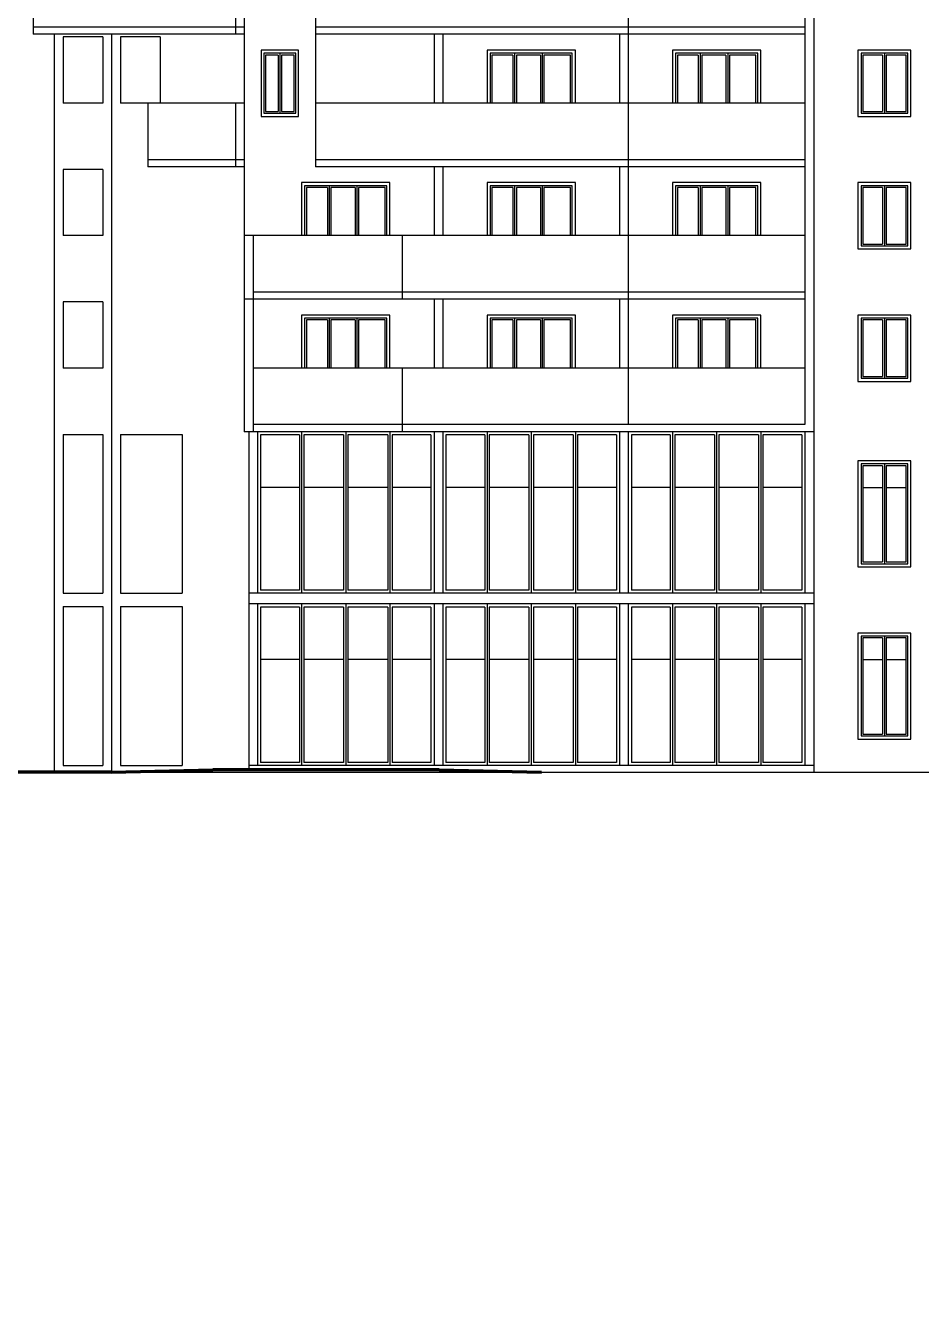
# Model space of a CAD drawing. Header units: inches. Extents: x -634 to 3638, y -6930911 to 5552.
# Drawn here: x 2181.28 to 2201.03, y 3461.72 to 3489.74 of the extents above; entities that cross this region are included whole.
import ezdxf

# ---------------------------------------------------------------- set-up
doc = ezdxf.new("R2010")
doc.units = ezdxf.units.IN
doc.header["$MEASUREMENT"] = 0
doc.linetypes.add('Dashed', pattern=[1128.888893, 564.444447, -564.444447])
for name, color, linetype, lineweight in [('ELEV', 134, 'Continuous', 18), ('WALLS', 7, 'Continuous', 70), ('фасады', 7, 'Continuous', 30), ('фасады2', 7, 'Continuous', 25)]:
    doc.layers.add(name, color=color, linetype=linetype, lineweight=lineweight)
doc.layers.add('развертка', color=7, linetype='Continuous')

msp = doc.modelspace()

# ---------------------------------------------------------------- hatches: boundary and pattern name
at = {"layer": 'ELEV', "linetype": 'Continuous'}
h = msp.add_hatch(dxfattribs=at)
h.set_pattern_fill('ANSI31', color=256, scale=0.01044, style=0)
h.set_pattern_definition([(45, (1262.311104, 3366.587935), (-0.02343928418428, 0.02343928418428), [])])
edge = h.paths.add_edge_path()
edge.add_ellipse((1445.78234, 3471.96182), major_axis=(0, 6932302.83262), ratio=0.00000001506, start_angle=89.999976115149, end_angle=270.000023884851)
edge.add_line((1445.67794, 3474.85168), (1445.67794, 3528.48347))
edge.add_line((1445.67794, 3528.48347), (1445.88675, 3528.48347))
edge.add_line((1445.88675, 3528.48347), (1445.88675, 3474.85168))

# ---------------------------------------------------------------- linework, layer by layer
at = {"layer": 'WALLS', "color": 7, "ltscale": 100}
for points in [[(2183.17824, 3473.27998), (2175.00087, 3473.27998)], [(2183.17824, 3473.27998), (2185.40471, 3473.32865)], [(2190.39605, 3473.32865), (2185.40471, 3473.32865)], [(2190.39605, 3473.32865), (2192.65374, 3473.27998)]]:
    msp.add_lwpolyline(points, dxfattribs=at)
at = {"layer": 'развертка'}
msp.add_line((2028.18312, 3473.27998), (2344.58568, 3473.27998), dxfattribs=at)
at = {"layer": 'фасады', "color": 7, "linetype": 'Dashed', "ltscale": 100}
for points in [[(2186.09899, 3492.46287), (2186.09899, 3489.5431)], [(2187.67274, 3492.46287), (2187.67274, 3489.5431)], [(2194.56632, 3492.46287), (2194.56632, 3489.5431)], [(2198.45934, 3492.46287), (2198.45934, 3489.5431)], [(2198.65399, 3492.46287), (2198.65399, 3489.5431)], [(2181.44585, 3490.94459), (2181.44585, 3489.5431)], [(2185.90433, 3490.94459), (2185.90433, 3489.5431)], [(2186.09899, 3489.69882), (2181.44585, 3489.69882)], [(2198.45934, 3489.69882), (2187.67274, 3489.69882)], [(2186.09899, 3489.5431), (2181.44585, 3489.5431)], [(2181.91301, 3489.5431), (2181.91301, 3486.62333)], [(2182.10766, 3489.4847), (2182.10766, 3488.02482)], [(2182.98359, 3489.4847), (2182.10766, 3489.4847)], [(2182.98359, 3489.4847), (2182.98359, 3488.02482)], [(2183.17824, 3489.5431), (2183.17824, 3486.62333)], [(2183.37289, 3489.4847), (2183.37289, 3488.02482)], [(2184.24882, 3489.4847), (2183.37289, 3489.4847)], [(2184.24882, 3489.4847), (2184.24882, 3488.02482)], [(2186.09899, 3489.5431), (2186.09899, 3486.62333)], [(2187.67274, 3489.5431), (2187.67274, 3486.62333)], [(2198.45934, 3489.5431), (2187.67274, 3489.5431)], [(2190.28399, 3489.5431), (2190.28399, 3488.02482)], [(2190.47864, 3489.5431), (2190.47864, 3488.02482)], [(2194.37167, 3489.5431), (2194.37167, 3488.02482)], [(2194.56632, 3489.5431), (2194.56632, 3486.62333)], [(2198.45934, 3489.5431), (2198.45934, 3486.62333)], [(2198.65399, 3489.5431), (2198.65399, 3486.62333)], [(2182.98359, 3488.02482), (2182.10766, 3488.02482)], [(2184.24882, 3488.02482), (2183.37289, 3488.02482)], [(2183.97631, 3488.02482), (2183.97631, 3486.62333)], [(2186.09899, 3488.02482), (2183.97631, 3488.02482)], [(2185.90433, 3488.02482), (2185.90433, 3486.62333)], [(2198.45934, 3488.02482), (2187.67274, 3488.02482)], [(2181.91301, 3486.62333), (2181.91301, 3483.70356)], [(2182.10766, 3486.56493), (2182.10766, 3485.10505)], [(2182.98359, 3486.56493), (2182.10766, 3486.56493)], [(2182.98359, 3486.56493), (2182.10766, 3486.56493)], [(2182.98359, 3486.56493), (2182.98359, 3485.10505)], [(2183.17824, 3486.62333), (2183.17824, 3483.70356)], [(2186.09899, 3486.77905), (2183.97631, 3486.77905)], [(2186.09899, 3486.62333), (2183.97631, 3486.62333)], [(2186.09899, 3486.62333), (2186.09899, 3483.70356)], [(2198.45934, 3486.77905), (2187.67274, 3486.77905)], [(2198.45934, 3486.62333), (2187.67274, 3486.62333)], [(2190.28399, 3486.62333), (2190.28399, 3485.10505)], [(2190.47864, 3486.62333), (2190.47864, 3485.10505)], [(2194.37167, 3486.62333), (2194.37167, 3485.10505)], [(2194.56632, 3486.62333), (2194.56632, 3483.70356)], [(2198.45934, 3486.62333), (2198.45934, 3483.70356)], [(2198.65399, 3486.62333), (2198.65399, 3483.70356)], [(2182.98359, 3485.10505), (2182.10766, 3485.10505)], [(2198.45934, 3485.10505), (2186.09899, 3485.10505)], [(2186.29364, 3485.10505), (2186.29364, 3483.70356)], [(2189.58003, 3485.10505), (2189.58003, 3483.70356)], [(2198.45934, 3483.85928), (2186.29364, 3483.85928)], [(2181.91301, 3483.70356), (2181.91301, 3480.78379)], [(2182.10766, 3483.64516), (2182.10766, 3482.18528)], [(2182.98359, 3483.64516), (2182.10766, 3483.64516)], [(2182.98359, 3483.64516), (2182.98359, 3482.18528)], [(2183.17824, 3483.70356), (2183.17824, 3480.78379)], [(2186.09899, 3483.70356), (2186.09899, 3480.78379)], [(2198.45934, 3483.70356), (2186.09899, 3483.70356)], [(2186.29364, 3483.70356), (2186.29364, 3480.78379)], [(2190.28399, 3483.70356), (2190.28399, 3482.18528)], [(2190.47864, 3483.70356), (2190.47864, 3482.18528)], [(2194.37167, 3483.70356), (2194.37167, 3482.18528)], [(2194.56632, 3483.70356), (2194.56632, 3480.93951)], [(2198.45934, 3483.70356), (2198.45934, 3480.93951)], [(2198.65399, 3483.70356), (2198.65399, 3480.78379)], [(2182.98359, 3482.18528), (2182.10766, 3482.18528)], [(2198.45934, 3482.18528), (2186.29364, 3482.18528)], [(2189.58003, 3482.18528), (2189.58003, 3480.78379)], [(2198.45934, 3480.93951), (2186.29364, 3480.93951)], [(2181.91301, 3480.78379), (2181.91301, 3476.98809)], [(2182.10766, 3480.72539), (2182.10766, 3477.22167)], [(2182.10766, 3480.72539), (2182.98359, 3480.72539)], [(2182.98359, 3480.72539), (2182.98359, 3477.22167)], [(2183.17824, 3480.78379), (2183.17824, 3476.98809)], [(2183.37289, 3480.72539), (2183.37289, 3477.22167)], [(2183.37289, 3480.72539), (2184.73545, 3480.72539)], [(2184.73545, 3480.72539), (2184.73545, 3477.22167)], [(2198.65399, 3480.78379), (2186.09899, 3480.78379)], [(2198.65399, 3480.78379), (2186.20535, 3480.78379)], [(2186.20535, 3480.78379), (2186.20535, 3476.98809)], [(2198.65399, 3480.78379), (2198.65399, 3476.98809)], [(2182.10766, 3477.22167), (2182.98359, 3477.22167)], [(2183.37289, 3477.22167), (2184.73545, 3477.22167)], [(2181.91301, 3476.98809), (2181.91301, 3473.27998)], [(2182.10766, 3476.92969), (2182.10766, 3473.42597)], [(2182.10766, 3476.92969), (2182.98359, 3476.92969)], [(2182.98359, 3476.92969), (2182.98359, 3473.42597)], [(2183.17824, 3476.98809), (2183.17824, 3473.27998)], [(2183.37289, 3476.92969), (2183.37289, 3473.42597)], [(2183.37289, 3476.92969), (2184.73545, 3476.92969)], [(2184.73545, 3476.92969), (2184.73545, 3473.42597)], [(2186.20535, 3476.98809), (2186.20535, 3473.32865)], [(2198.65399, 3476.98809), (2198.65399, 3473.27998)], [(2182.10766, 3473.42597), (2182.98359, 3473.42597)], [(2183.37289, 3473.42597), (2184.73545, 3473.42597)]]:
    msp.add_lwpolyline(points, dxfattribs=at)
at = {"layer": 'фасады', "ltscale": 100}
msp.add_lwpolyline([(2181.91301, 3476.35547), (2181.91301, 3473.27998)], dxfattribs=at)
at = {"layer": 'фасады2', "color": 7, "ltscale": 100}
for p, q in [((2186.53062, 3489.1246), (2186.53062, 3487.80097)), ((2187.2411, 3489.1246), (2186.53062, 3489.1246)), ((2186.56955, 3489.08567), (2186.56955, 3487.8399)), ((2186.84693, 3489.08567), (2186.56955, 3489.08567)), ((2187.20217, 3489.08567), (2186.92479, 3489.08567)), ((2187.20217, 3487.8399), (2187.20217, 3489.08567)), ((2187.2411, 3487.80097), (2187.2411, 3489.1246)), ((2186.53062, 3487.80097), (2187.2411, 3487.80097)), ((2186.56955, 3487.8399), (2186.84693, 3487.8399)), ((2186.92479, 3487.8399), (2187.20217, 3487.8399))]:
    msp.add_line(p, q, dxfattribs=at)
for points in [[(2187.2995, 3489.19273), (2186.47223, 3489.19273), (2186.47223, 3487.73284), (2187.2995, 3487.73284)], [(2200.79516, 3489.19273), (2199.62725, 3489.19273), (2199.62725, 3487.73284), (2200.79516, 3487.73284)], [(2200.72703, 3489.1246), (2199.69538, 3489.1246), (2199.69538, 3487.80097), (2200.72703, 3487.80097)], [(2200.79516, 3486.27296), (2199.62725, 3486.27296), (2199.62725, 3484.81307), (2200.79516, 3484.81307)], [(2200.72703, 3486.20483), (2199.69538, 3486.20483), (2199.69538, 3484.8812), (2200.72703, 3484.8812)], [(2200.79516, 3483.35319), (2199.62725, 3483.35319), (2199.62725, 3481.8933), (2200.79516, 3481.8933)], [(2200.72703, 3483.28506), (2199.69538, 3483.28506), (2199.69538, 3481.96143), (2200.72703, 3481.96143)], [(2200.79516, 3480.14144), (2199.62725, 3480.14144), (2199.62725, 3477.80563), (2200.79516, 3477.80563)], [(2200.72703, 3480.07331), (2199.69538, 3480.07331), (2199.69538, 3477.87375), (2200.72703, 3477.87375)], [(2200.79516, 3476.34574), (2199.62725, 3476.34574), (2199.62725, 3474.00993), (2200.79516, 3474.00993)], [(2200.72703, 3476.27761), (2199.69538, 3476.27761), (2199.69538, 3474.07805), (2200.72703, 3474.07805)]]:
    msp.add_lwpolyline(points, close=True, dxfattribs=at)
for points in [[(2186.84693, 3489.08567), (2186.84693, 3487.8399)], [(2186.88586, 3489.1246), (2186.88586, 3487.80097)], [(2186.92479, 3489.08567), (2186.92479, 3487.8399)], [(2186.92479, 3489.08567), (2186.92479, 3487.8399)], [(2200.17227, 3489.08567), (2199.73431, 3489.08567), (2199.73431, 3487.8399), (2200.17227, 3487.8399)], [(2200.17227, 3489.08567), (2200.17227, 3487.8399)], [(2200.2112, 3489.1246), (2200.2112, 3487.80097)], [(2200.25013, 3489.08567), (2200.25013, 3487.8399)], [(2200.25013, 3487.8399), (2200.6881, 3487.8399), (2200.6881, 3489.08567), (2200.25013, 3489.08567)], [(2200.17227, 3486.1659), (2199.73431, 3486.1659), (2199.73431, 3484.92013), (2200.17227, 3484.92013)], [(2200.17227, 3486.1659), (2200.17227, 3484.92013)], [(2200.2112, 3486.20483), (2200.2112, 3484.8812)], [(2200.25013, 3486.1659), (2200.25013, 3484.92013)], [(2200.25013, 3484.92013), (2200.6881, 3484.92013), (2200.6881, 3486.1659), (2200.25013, 3486.1659)], [(2200.17227, 3483.24613), (2199.73431, 3483.24613), (2199.73431, 3482.00036), (2200.17227, 3482.00036)], [(2200.17227, 3483.24613), (2200.17227, 3482.00036)], [(2200.2112, 3483.28506), (2200.2112, 3481.96143)], [(2200.25013, 3483.24613), (2200.25013, 3482.00036)], [(2200.25013, 3482.00036), (2200.6881, 3482.00036), (2200.6881, 3483.24613), (2200.25013, 3483.24613)], [(2200.2112, 3480.07331), (2200.2112, 3477.87375)], [(2200.17227, 3480.03438), (2199.73431, 3480.03438), (2199.73431, 3477.91268), (2200.17227, 3477.91268)], [(2200.17227, 3480.03438), (2200.17227, 3477.91268)], [(2200.25013, 3480.03438), (2200.25013, 3477.91268)], [(2200.25013, 3477.91268), (2200.6881, 3477.91268), (2200.6881, 3480.03438), (2200.25013, 3480.03438)], [(2200.17227, 3476.23868), (2199.73431, 3476.23868), (2199.73431, 3474.11698), (2200.17227, 3474.11698)], [(2200.17227, 3476.23868), (2200.17227, 3474.11698)], [(2200.2112, 3476.27761), (2200.2112, 3474.07805)], [(2200.25013, 3476.23868), (2200.25013, 3474.11698)], [(2200.25013, 3474.11698), (2200.6881, 3474.11698), (2200.6881, 3476.23868), (2200.25013, 3476.23868)]]:
    msp.add_lwpolyline(points, dxfattribs=at)
at = {"layer": 'фасады2', "color": 7, "linetype": 'Dashed', "ltscale": 100}
for points in [[(2193.39841, 3488.02482), (2193.39841, 3489.19273), (2191.4519, 3489.19273), (2191.4519, 3488.02482)], [(2193.33028, 3488.02482), (2193.33028, 3489.1246), (2191.52002, 3489.1246), (2191.52002, 3488.02482)], [(2192.02125, 3489.08567), (2191.55895, 3489.08567), (2191.55895, 3488.02482)], [(2192.02125, 3489.08567), (2192.02125, 3488.02482)], [(2192.06018, 3489.1246), (2192.06018, 3488.02482)], [(2192.09911, 3489.08567), (2192.09911, 3488.02482)], [(2192.62954, 3489.08567), (2192.09911, 3489.08567)], [(2192.62954, 3489.08567), (2192.62954, 3488.02482)], [(2192.66847, 3489.1246), (2192.66847, 3488.02482)], [(2193.29135, 3488.02482), (2193.29135, 3489.08567), (2192.7074, 3489.08567)], [(2192.7074, 3489.08567), (2192.7074, 3488.02482)], [(2197.48609, 3488.02482), (2197.48609, 3489.19273), (2195.53957, 3489.19273), (2195.53957, 3488.02482)], [(2197.41796, 3488.02482), (2197.41796, 3489.1246), (2195.6077, 3489.1246), (2195.6077, 3488.02482)], [(2196.10893, 3489.08567), (2195.64663, 3489.08567), (2195.64663, 3488.02482)], [(2196.10893, 3489.08567), (2196.10893, 3488.02482)], [(2196.14786, 3489.1246), (2196.14786, 3488.02482)], [(2196.18679, 3489.08567), (2196.18679, 3488.02482)], [(2196.71721, 3489.08567), (2196.18679, 3489.08567)], [(2196.71721, 3489.08567), (2196.71721, 3488.02482)], [(2196.75614, 3489.1246), (2196.75614, 3488.02482)], [(2197.37903, 3488.02482), (2197.37903, 3489.08567), (2196.79507, 3489.08567)], [(2196.79507, 3489.08567), (2196.79507, 3488.02482)], [(2189.31073, 3485.10505), (2189.31073, 3486.27296), (2187.36422, 3486.27296), (2187.36422, 3485.10505)], [(2193.39841, 3485.10505), (2193.39841, 3486.27296), (2191.4519, 3486.27296), (2191.4519, 3485.10505)], [(2197.48609, 3485.10505), (2197.48609, 3486.27296), (2195.53957, 3486.27296), (2195.53957, 3485.10505)], [(2189.2426, 3485.10505), (2189.2426, 3486.20483), (2187.43235, 3486.20483), (2187.43235, 3485.10505)], [(2187.93357, 3486.1659), (2187.47128, 3486.1659), (2187.47128, 3485.10505)], [(2187.93357, 3486.1659), (2187.93357, 3485.10505)], [(2187.9725, 3486.20483), (2187.9725, 3485.10505)], [(2188.01143, 3486.1659), (2188.01143, 3485.10505)], [(2188.54186, 3486.1659), (2188.01143, 3486.1659)], [(2188.54186, 3486.1659), (2188.54186, 3485.10505)], [(2188.58079, 3486.20483), (2188.58079, 3485.10505)], [(2189.20367, 3485.10505), (2189.20367, 3486.1659), (2188.61972, 3486.1659)], [(2188.61972, 3486.1659), (2188.61972, 3485.10505)], [(2193.33028, 3485.10505), (2193.33028, 3486.20483), (2191.52002, 3486.20483), (2191.52002, 3485.10505)], [(2192.02125, 3486.1659), (2191.55895, 3486.1659), (2191.55895, 3485.10505)], [(2192.02125, 3486.1659), (2192.02125, 3485.10505)], [(2192.06018, 3486.20483), (2192.06018, 3485.10505)], [(2192.09911, 3486.1659), (2192.09911, 3485.10505)], [(2192.62954, 3486.1659), (2192.09911, 3486.1659)], [(2192.62954, 3486.1659), (2192.62954, 3485.10505)], [(2192.66847, 3486.20483), (2192.66847, 3485.10505)], [(2193.29135, 3485.10505), (2193.29135, 3486.1659), (2192.7074, 3486.1659)], [(2192.7074, 3486.1659), (2192.7074, 3485.10505)], [(2197.41796, 3485.10505), (2197.41796, 3486.20483), (2195.6077, 3486.20483), (2195.6077, 3485.10505)], [(2196.10893, 3486.1659), (2195.64663, 3486.1659), (2195.64663, 3485.10505)], [(2196.10893, 3486.1659), (2196.10893, 3485.10505)], [(2196.14786, 3486.20483), (2196.14786, 3485.10505)], [(2196.18679, 3486.1659), (2196.18679, 3485.10505)], [(2196.71721, 3486.1659), (2196.18679, 3486.1659)], [(2196.71721, 3486.1659), (2196.71721, 3485.10505)], [(2196.75614, 3486.20483), (2196.75614, 3485.10505)], [(2197.37903, 3485.10505), (2197.37903, 3486.1659), (2196.79507, 3486.1659)], [(2196.79507, 3486.1659), (2196.79507, 3485.10505)], [(2189.31073, 3482.18528), (2189.31073, 3483.35319), (2187.36422, 3483.35319), (2187.36422, 3482.18528)], [(2189.2426, 3482.18528), (2189.2426, 3483.28506), (2187.43235, 3483.28506), (2187.43235, 3482.18528)], [(2187.93357, 3483.24613), (2187.47128, 3483.24613), (2187.47128, 3482.18528)], [(2187.93357, 3483.24613), (2187.93357, 3482.18528)], [(2187.9725, 3483.28506), (2187.9725, 3482.18528)], [(2188.01143, 3483.24613), (2188.01143, 3482.18528)], [(2188.54186, 3483.24613), (2188.01143, 3483.24613)], [(2188.54186, 3483.24613), (2188.54186, 3482.18528)], [(2188.58079, 3483.28506), (2188.58079, 3482.18528)], [(2189.20367, 3482.18528), (2189.20367, 3483.24613), (2188.61972, 3483.24613)], [(2188.61972, 3483.24613), (2188.61972, 3482.18528)], [(2193.39841, 3482.18528), (2193.39841, 3483.35319), (2191.4519, 3483.35319), (2191.4519, 3482.18528)], [(2193.33028, 3482.18528), (2193.33028, 3483.28506), (2191.52002, 3483.28506), (2191.52002, 3482.18528)], [(2192.02125, 3483.24613), (2191.55895, 3483.24613), (2191.55895, 3482.18528)], [(2192.02125, 3483.24613), (2192.02125, 3482.18528)], [(2192.06018, 3483.28506), (2192.06018, 3482.18528)], [(2192.09911, 3483.24613), (2192.09911, 3482.18528)], [(2192.62954, 3483.24613), (2192.09911, 3483.24613)], [(2192.62954, 3483.24613), (2192.62954, 3482.18528)], [(2192.66847, 3483.28506), (2192.66847, 3482.18528)], [(2193.29135, 3482.18528), (2193.29135, 3483.24613), (2192.7074, 3483.24613)], [(2192.7074, 3483.24613), (2192.7074, 3482.18528)], [(2197.48609, 3482.18528), (2197.48609, 3483.35319), (2195.53957, 3483.35319), (2195.53957, 3482.18528)], [(2197.41796, 3482.18528), (2197.41796, 3483.28506), (2195.6077, 3483.28506), (2195.6077, 3482.18528)], [(2196.10893, 3483.24613), (2195.64663, 3483.24613), (2195.64663, 3482.18528)], [(2196.10893, 3483.24613), (2196.10893, 3482.18528)], [(2196.14786, 3483.28506), (2196.14786, 3482.18528)], [(2196.18679, 3483.24613), (2196.18679, 3482.18528)], [(2196.71721, 3483.24613), (2196.18679, 3483.24613)], [(2196.71721, 3483.24613), (2196.71721, 3482.18528)], [(2196.75614, 3483.28506), (2196.75614, 3482.18528)], [(2197.37903, 3482.18528), (2197.37903, 3483.24613), (2196.79507, 3483.24613)], [(2196.79507, 3483.24613), (2196.79507, 3482.18528)], [(2186.39096, 3480.78379), (2186.39096, 3477.22167)], [(2186.45909, 3480.71566), (2186.45909, 3477.2898)], [(2187.31556, 3480.71566), (2186.45909, 3480.71566)], [(2187.31556, 3480.71566), (2187.31556, 3477.2898)], [(2187.36422, 3480.78379), (2187.36422, 3477.22167)], [(2187.41288, 3480.71566), (2187.41288, 3477.2898)], [(2188.28881, 3480.71566), (2187.41288, 3480.71566)], [(2188.28881, 3480.71566), (2188.28881, 3477.2898)], [(2188.33748, 3480.78379), (2188.33748, 3477.22167)], [(2188.38614, 3480.71566), (2188.38614, 3477.2898)], [(2189.26207, 3480.71566), (2188.38614, 3480.71566)], [(2189.26207, 3480.71566), (2189.26207, 3477.2898)], [(2189.31073, 3480.78379), (2189.31073, 3477.22167)], [(2190.21586, 3480.71566), (2189.35939, 3480.71566)], [(2189.35939, 3480.71566), (2189.35939, 3477.2898)], [(2190.21586, 3480.71566), (2190.21586, 3477.2898)], [(2190.28399, 3480.78379), (2190.28399, 3477.22167)], [(2190.47864, 3480.78379), (2190.47864, 3477.22167)], [(2190.47864, 3480.78379), (2190.47864, 3477.22167)], [(2190.54677, 3480.71566), (2190.54677, 3477.2898)], [(2191.40323, 3480.71566), (2190.54677, 3480.71566)], [(2191.40323, 3480.71566), (2191.40323, 3477.2898)], [(2191.4519, 3480.78379), (2191.4519, 3477.22167)], [(2191.50056, 3480.71566), (2191.50056, 3477.2898)], [(2192.37649, 3480.71566), (2191.50056, 3480.71566)], [(2192.37649, 3480.71566), (2192.37649, 3477.2898)], [(2192.42515, 3480.78379), (2192.42515, 3477.22167)], [(2192.47382, 3480.71566), (2192.47382, 3477.2898)], [(2193.34975, 3480.71566), (2192.47382, 3480.71566)], [(2193.34975, 3480.71566), (2193.34975, 3477.2898)], [(2193.39841, 3480.78379), (2193.39841, 3477.22167)], [(2194.30354, 3480.71566), (2193.44707, 3480.71566)], [(2193.44707, 3480.71566), (2193.44707, 3477.2898)], [(2194.30354, 3480.71566), (2194.30354, 3477.2898)], [(2194.37167, 3480.78379), (2194.37167, 3477.22167)], [(2194.56632, 3480.78379), (2194.56632, 3477.22167)], [(2194.63444, 3480.71566), (2194.63444, 3477.2898)], [(2195.49091, 3480.71566), (2194.63444, 3480.71566)], [(2195.49091, 3480.71566), (2195.49091, 3477.2898)], [(2195.53957, 3480.78379), (2195.53957, 3477.22167)], [(2195.58824, 3480.71566), (2195.58824, 3477.2898)], [(2196.46417, 3480.71566), (2195.58824, 3480.71566)], [(2196.46417, 3480.71566), (2196.46417, 3477.2898)], [(2196.51283, 3480.78379), (2196.51283, 3477.22167)], [(2196.56149, 3480.71566), (2196.56149, 3477.2898)], [(2197.43742, 3480.71566), (2196.56149, 3480.71566)], [(2197.43742, 3480.71566), (2197.43742, 3477.2898)], [(2197.48609, 3480.78379), (2197.48609, 3477.22167)], [(2198.39121, 3480.71566), (2197.53475, 3480.71566)], [(2197.53475, 3480.71566), (2197.53475, 3477.2898)], [(2198.39121, 3480.71566), (2198.39121, 3477.2898)], [(2198.45934, 3480.78379), (2198.45934, 3477.22167)], [(2187.31556, 3479.55749), (2186.45909, 3479.55749)], [(2188.28881, 3479.55749), (2187.41288, 3479.55749)], [(2189.26207, 3479.55749), (2188.38614, 3479.55749)], [(2190.21586, 3479.55749), (2189.35939, 3479.55749)], [(2191.40323, 3479.55749), (2190.54677, 3479.55749)], [(2192.37649, 3479.55749), (2191.50056, 3479.55749)], [(2193.34975, 3479.55749), (2192.47382, 3479.55749)], [(2194.30354, 3479.55749), (2193.44707, 3479.55749)], [(2195.49091, 3479.55749), (2194.63444, 3479.55749)], [(2196.46417, 3479.55749), (2195.58824, 3479.55749)], [(2197.43742, 3479.55749), (2196.56149, 3479.55749)], [(2198.39121, 3479.55749), (2197.53475, 3479.55749)], [(2199.73431, 3479.55749), (2200.17227, 3479.55749)], [(2200.25013, 3479.55749), (2200.6881, 3479.55749)], [(2187.31556, 3477.2898), (2186.45909, 3477.2898)], [(2188.28881, 3477.2898), (2187.41288, 3477.2898)], [(2189.26207, 3477.2898), (2188.38614, 3477.2898)], [(2190.21586, 3477.2898), (2189.35939, 3477.2898)], [(2191.40323, 3477.2898), (2190.54677, 3477.2898)], [(2192.37649, 3477.2898), (2191.50056, 3477.2898)], [(2193.34975, 3477.2898), (2192.47382, 3477.2898)], [(2194.30354, 3477.2898), (2193.44707, 3477.2898)], [(2195.49091, 3477.2898), (2194.63444, 3477.2898)], [(2196.46417, 3477.2898), (2195.58824, 3477.2898)], [(2197.43742, 3477.2898), (2196.56149, 3477.2898)], [(2198.39121, 3477.2898), (2197.53475, 3477.2898)], [(2189.91123, 3477.22167), (2186.20535, 3477.22167)], [(2194.37167, 3477.22167), (2189.91123, 3477.22167)], [(2198.65399, 3477.22167), (2194.37167, 3477.22167)], [(2198.65399, 3476.98809), (2186.20535, 3476.98809)], [(2186.39096, 3476.98809), (2186.39096, 3473.42597)], [(2186.45909, 3476.91996), (2186.45909, 3473.4941)], [(2187.31556, 3476.91996), (2186.45909, 3476.91996)], [(2187.31556, 3476.91996), (2187.31556, 3473.4941)], [(2187.36422, 3476.98809), (2187.36422, 3473.42597)], [(2187.41288, 3476.91996), (2187.41288, 3473.4941)], [(2188.28881, 3476.91996), (2187.41288, 3476.91996)], [(2188.28881, 3476.91996), (2188.28881, 3473.4941)], [(2188.33748, 3476.98809), (2188.33748, 3473.42597)], [(2188.38614, 3476.91996), (2188.38614, 3473.4941)], [(2189.26207, 3476.91996), (2188.38614, 3476.91996)], [(2189.26207, 3476.91996), (2189.26207, 3473.4941)], [(2189.31073, 3476.98809), (2189.31073, 3473.42597)], [(2190.21586, 3476.91996), (2189.35939, 3476.91996)], [(2189.35939, 3476.91996), (2189.35939, 3473.4941)], [(2190.21586, 3476.91996), (2190.21586, 3473.4941)], [(2190.28399, 3476.98809), (2190.28399, 3473.42597)], [(2190.47864, 3476.98809), (2190.47864, 3473.42597)], [(2190.47864, 3476.98809), (2190.47864, 3473.42597)], [(2190.54677, 3476.91996), (2190.54677, 3473.4941)], [(2191.40323, 3476.91996), (2190.54677, 3476.91996)], [(2191.40323, 3476.91996), (2191.40323, 3473.4941)], [(2191.4519, 3476.98809), (2191.4519, 3473.42597)], [(2191.50056, 3476.91996), (2191.50056, 3473.4941)], [(2192.37649, 3476.91996), (2191.50056, 3476.91996)], [(2192.37649, 3476.91996), (2192.37649, 3473.4941)], [(2192.42515, 3476.98809), (2192.42515, 3473.42597)], [(2192.47382, 3476.91996), (2192.47382, 3473.4941)], [(2193.34975, 3476.91996), (2192.47382, 3476.91996)], [(2193.34975, 3476.91996), (2193.34975, 3473.4941)], [(2193.39841, 3476.98809), (2193.39841, 3473.42597)], [(2194.30354, 3476.91996), (2193.44707, 3476.91996)], [(2193.44707, 3476.91996), (2193.44707, 3473.4941)], [(2194.30354, 3476.91996), (2194.30354, 3473.4941)], [(2194.37167, 3476.98809), (2194.37167, 3473.42597)], [(2194.56632, 3476.98809), (2194.56632, 3473.42597)], [(2194.63444, 3476.91996), (2194.63444, 3473.4941)], [(2195.49091, 3476.91996), (2194.63444, 3476.91996)], [(2195.49091, 3476.91996), (2195.49091, 3473.4941)], [(2195.53957, 3476.98809), (2195.53957, 3473.42597)], [(2195.58824, 3476.91996), (2195.58824, 3473.4941)], [(2196.46417, 3476.91996), (2195.58824, 3476.91996)], [(2196.46417, 3476.91996), (2196.46417, 3473.4941)], [(2196.51283, 3476.98809), (2196.51283, 3473.42597)], [(2196.56149, 3476.91996), (2196.56149, 3473.4941)], [(2197.43742, 3476.91996), (2196.56149, 3476.91996)], [(2197.43742, 3476.91996), (2197.43742, 3473.4941)], [(2197.48609, 3476.98809), (2197.48609, 3473.42597)], [(2198.39121, 3476.91996), (2197.53475, 3476.91996)], [(2197.53475, 3476.91996), (2197.53475, 3473.4941)], [(2198.39121, 3476.91996), (2198.39121, 3473.4941)], [(2198.45934, 3476.98809), (2198.45934, 3473.42597)], [(2187.31556, 3475.76179), (2186.45909, 3475.76179)], [(2188.28881, 3475.76179), (2187.41288, 3475.76179)], [(2189.26207, 3475.76179), (2188.38614, 3475.76179)], [(2190.21586, 3475.76179), (2189.35939, 3475.76179)], [(2191.40323, 3475.76179), (2190.54677, 3475.76179)], [(2192.37649, 3475.76179), (2191.50056, 3475.76179)], [(2193.34975, 3475.76179), (2192.47382, 3475.76179)], [(2194.30354, 3475.76179), (2193.44707, 3475.76179)], [(2195.49091, 3475.76179), (2194.63444, 3475.76179)], [(2196.46417, 3475.76179), (2195.58824, 3475.76179)], [(2197.43742, 3475.76179), (2196.56149, 3475.76179)], [(2198.39121, 3475.76179), (2197.53475, 3475.76179)], [(2199.73431, 3475.76179), (2200.17227, 3475.76179)], [(2200.25013, 3475.76179), (2200.6881, 3475.76179)], [(2189.91123, 3473.42597), (2186.20535, 3473.42597)], [(2187.31556, 3473.4941), (2186.45909, 3473.4941)], [(2188.28881, 3473.4941), (2187.41288, 3473.4941)], [(2189.26207, 3473.4941), (2188.38614, 3473.4941)], [(2190.21586, 3473.4941), (2189.35939, 3473.4941)], [(2194.37167, 3473.42597), (2189.91123, 3473.42597)], [(2191.40323, 3473.4941), (2190.54677, 3473.4941)], [(2192.37649, 3473.4941), (2191.50056, 3473.4941)], [(2193.34975, 3473.4941), (2192.47382, 3473.4941)], [(2194.30354, 3473.4941), (2193.44707, 3473.4941)], [(2198.65399, 3473.42597), (2194.37167, 3473.42597)], [(2195.49091, 3473.4941), (2194.63444, 3473.4941)], [(2196.46417, 3473.4941), (2195.58824, 3473.4941)], [(2197.43742, 3473.4941), (2196.56149, 3473.4941)], [(2198.39121, 3473.4941), (2197.53475, 3473.4941)]]:
    msp.add_lwpolyline(points, dxfattribs=at)

doc.saveas('drawing.dxf')
